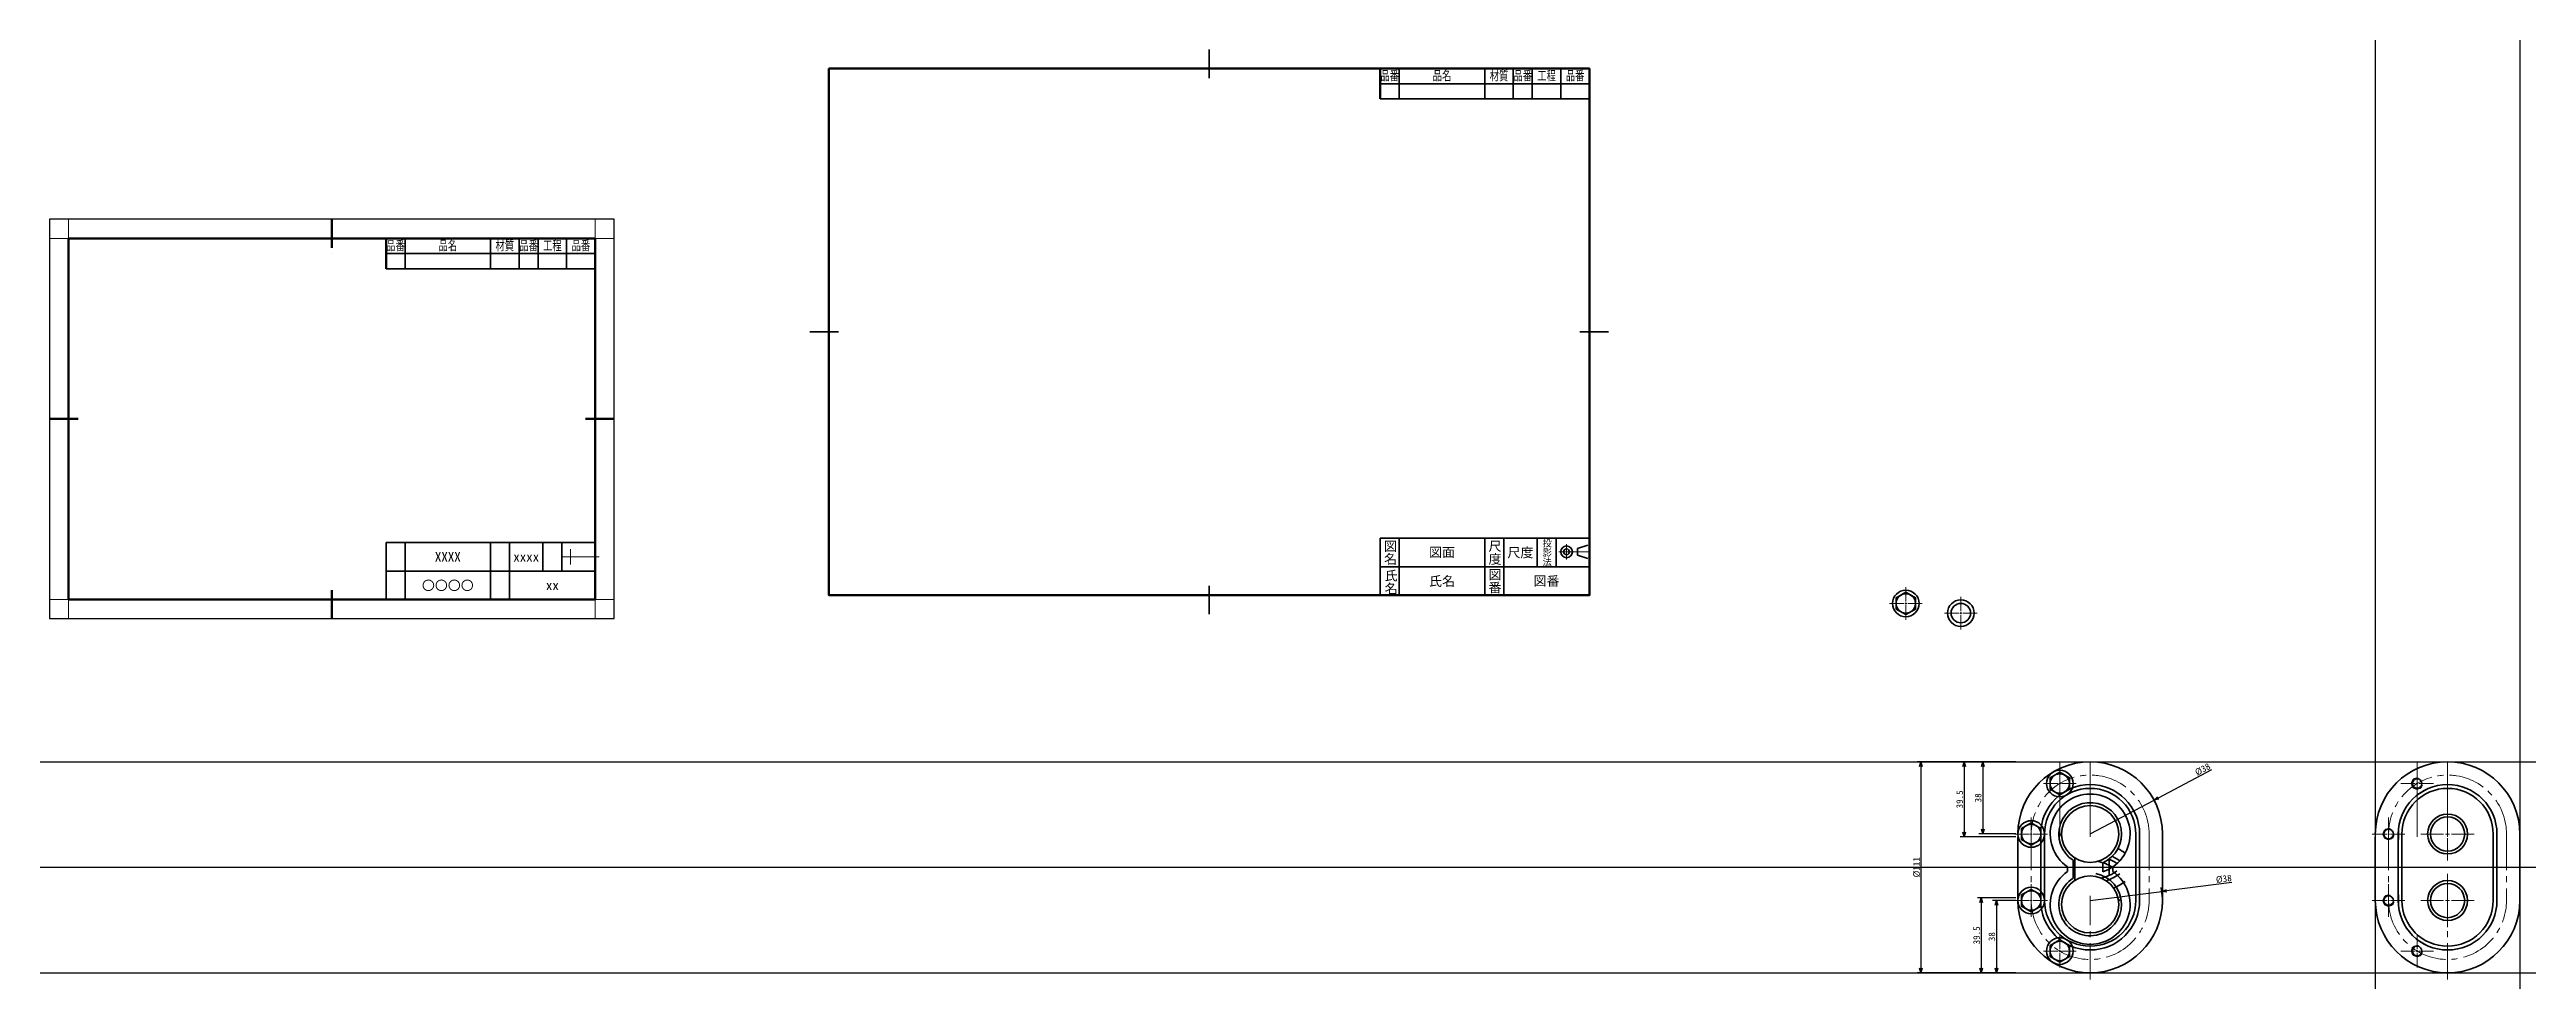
# Model space of a CAD drawing. Header units: millimetres. Extents: x 0 to 1303, y -190 to 299.
import ezdxf
from ezdxf.enums import TextEntityAlignment as Align

# ---------------------------------------------------------------- set-up
doc = ezdxf.new("R2010")
doc.units = ezdxf.units.MM
doc.linetypes.add('CENTER2', pattern=[28.575, 19.05, -3.175, 3.175, -3.175])
for name, color, linetype, lineweight in [('01_外形線', 7, 'Continuous', 35), ('02_中心線', 1, 'CENTER2', 18), ('04_寸法線', 2, 'Continuous', 18), ('07寸法線', 3, 'Continuous', 25), ('08_細線', 5, 'Continuous', 18), ('外形線', 7, 'Continuous', 35), ('細線', 5, 'Continuous', 18)]:
    doc.layers.add(name, color=color, linetype=linetype, lineweight=lineweight)
doc.layers.add('10下書線', color=254, linetype='Continuous', lineweight=25, plot=False)
doc.layers.get('10下書線').off()
doc.styles.add('横文字', font='MS Gothic.ttf', dxfattribs={"height": 3.5})
doc.styles.add('縦文字', font='@MS Gothic.ttf', dxfattribs={"height": 3.5})
doc.styles.add('表題欄', font='MS Gothic.ttf', dxfattribs={"width": 0.7, "height": 5})
doc.dimstyles.new('機械', dxfattribs={"dimtxt": 3.5, "dimasz": 2.5, "dimexe": 2, "dimexo": 1, "dimtad": 3, "dimdsep": 46, "dimtxsty": '横文字', "dimblk": 'OPEN30', "dimcen": 0, "dimazin": 2, "dimtfac": 1, "dimtmove": 0, "dimatfit": 3, "dimldrblk": 'OPEN30', "dimfxl": 1, "dimarcsym": 0})
doc.dimstyles.new('機械φ付', dxfattribs={"dimtxt": 3.5, "dimasz": 2.5, "dimexe": 2, "dimexo": 1, "dimtad": 3, "dimdsep": 46, "dimtxsty": '横文字', "dimblk": 'OPEN30', "dimcen": 0, "dimazin": 2, "dimtfac": 1, "dimtmove": 0, "dimatfit": 3, "dimldrblk": 'OPEN30', "dimfxl": 1, "dimarcsym": 0})

# ---------------------------------------------------------------- blocks, each defined once
blk = doc.blocks.new('_Open30')
at = {"color": 0, "linetype": 'ByBlock', "lineweight": -2}
for p, q in [((-1, 0.27), (0, 0)), ((0, 0), (-1, -0.27)), ((0, 0), (-1, 0))]:
    blk.add_line(p, q, dxfattribs=at)
blk = doc.blocks.new('*D7')
at = {"color": 0, "lineweight": -2, "transparency": 16777216}
for p, q in [((287, 201), (287, 236)), ((297, 106), (297, 236)), ((294.5, 234), (289.5, 234))]:
    blk.add_line(p, q, dxfattribs=at)
at = {"layer": 'Defpoints', "color": 0, "transparency": 16777216}
for p in [(287, 234), (287, 200), (297, 105)]:
    blk.add_point(p, dxfattribs=at)
at = {"color": 0, "lineweight": -2, "transparency": 16777216, "xscale": 2.5, "yscale": 2.5, "zscale": 2.5, "rotation": 180}
blk.add_blockref('_Open30', (287, 234), dxfattribs=at)
at = {"color": 0, "lineweight": -2, "transparency": 16777216, "xscale": 2.5, "yscale": 2.5, "zscale": 2.5}
blk.add_blockref('_Open30', (297, 234), dxfattribs=at)
at = {"color": 0, "transparency": 16777216, "insert": (292, 236.4), "char_height": 3.5, "attachment_point": 5, "style": '横文字'}
blk.add_mtext('%%c10', dxfattribs=at)
blk = doc.blocks.new('*U15')
at = {"layer": '02_中心線', "color": 0, "linetype": 'CENTER2', "transparency": 16777216}
blk.add_line((-41.5, 0), (41.5, 0), dxfattribs=at)
blk = doc.blocks.new('*U16')
at = {"layer": '02_中心線', "color": 0, "linetype": 'CENTER2', "transparency": 16777216}
blk.add_line((0, -21.9925), (0, 21.9925), dxfattribs=at)
blk = doc.blocks.new('*D18')
at = {"layer": '04_寸法線', "color": 0, "lineweight": -2, "transparency": 16777216}
for p, q in [((1034.4, -75.3), (982.4, -75.3)), ((984.4, -77.8), (984.4, -183.8)), ((1034.4, -186.3), (982.4, -186.3))]:
    blk.add_line(p, q, dxfattribs=at)
at = {"layer": 'Defpoints', "color": 0, "transparency": 16777216}
for p in [(1035.4, -75.3), (984.4, -186.3), (1035.4, -186.3)]:
    blk.add_point(p, dxfattribs=at)
at = {"layer": '04_寸法線', "color": 0, "lineweight": -2, "transparency": 16777216, "xscale": 2.5, "yscale": 2.5, "zscale": 2.5}
for p, rotation in [((984.4, -75.3), 90), ((984.4, -186.3), 270)]:
    blk.add_blockref('_Open30', p, dxfattribs=dict(at, rotation=rotation))
at = {"layer": '04_寸法線', "color": 0, "transparency": 16777216, "insert": (982.1, -130.8), "char_height": 3.5, "attachment_point": 5, "rotation": 90, "style": '横文字'}
blk.add_mtext('%%c111', dxfattribs=at)
blk = doc.blocks.new('*D19')
at = {"layer": '04_寸法線', "color": 0, "lineweight": -2, "transparency": 16777216}
for p, q in [((1137.2, -79.6), (1109.2, -94.4)), ((1073.4, -113.3), (1107, -95.5))]:
    blk.add_line(p, q, dxfattribs=at)
at = {"layer": 'Defpoints', "color": 0, "transparency": 16777216}
for p in [(1107, -95.5), (1073.4, -113.3)]:
    blk.add_point(p, dxfattribs=at)
at = {"layer": '04_寸法線', "color": 0, "lineweight": -2, "transparency": 16777216, "xscale": 2.5, "yscale": 2.5, "zscale": 2.5, "rotation": 207.8695708922693}
blk.add_blockref('_Open30', (1107, -95.5), dxfattribs=at)
at = {"layer": '04_寸法線', "color": 0, "transparency": 16777216, "insert": (1132.6, -79.3), "char_height": 3.5, "attachment_point": 5, "rotation": 27.8696, "style": '横文字'}
blk.add_mtext('%%c38', dxfattribs=at)
blk = doc.blocks.new('*D20')
at = {"layer": '04_寸法線', "color": 0, "lineweight": -2, "transparency": 16777216}
for p, q in [((1147.9, -138.8), (1113.6, -143.2)), ((1073.4, -148.3), (1111.1, -143.5))]:
    blk.add_line(p, q, dxfattribs=at)
blk.add_arc((1073.4, -148.3), 38, 1.5078, 10.2876, dxfattribs=at)
at = {"layer": 'Defpoints', "color": 0, "transparency": 16777216}
for p in [(1073.4, -148.3), (1111.1, -143.5)]:
    blk.add_point(p, dxfattribs=at)
at = {"layer": '04_寸法線', "color": 0, "lineweight": -2, "transparency": 16777216, "xscale": 2.5, "yscale": 2.5, "zscale": 2.5, "rotation": 187.2720415671984}
blk.add_blockref('_Open30', (1111.1, -143.5), dxfattribs=at)
at = {"layer": '04_寸法線', "color": 0, "transparency": 16777216, "insert": (1143.7, -136.9), "char_height": 3.5, "attachment_point": 5, "rotation": 7.272, "style": '横文字'}
blk.add_mtext('%%c38', dxfattribs=at)
blk = doc.blocks.new('*D23')
at = {"layer": '04_寸法線', "color": 0, "lineweight": -2, "transparency": 16777216}
for p, q in [((1034.4, -75.3), (1005.1, -75.3)), ((1007.1, -77.8), (1007.1, -112.3)), ((1034.4, -114.8), (1005.1, -114.8))]:
    blk.add_line(p, q, dxfattribs=at)
at = {"layer": 'Defpoints', "color": 0, "transparency": 16777216}
for p in [(1035.4, -75.3), (1007.1, -114.8), (1035.4, -114.8)]:
    blk.add_point(p, dxfattribs=at)
at = {"layer": '04_寸法線', "color": 0, "lineweight": -2, "transparency": 16777216, "xscale": 2.5, "yscale": 2.5, "zscale": 2.5}
for p, rotation in [((1007.1, -75.3), 90), ((1007.1, -114.8), 270)]:
    blk.add_blockref('_Open30', p, dxfattribs=dict(at, rotation=rotation))
at = {"layer": '04_寸法線', "color": 0, "transparency": 16777216, "insert": (1004.8, -95.1), "char_height": 3.5, "attachment_point": 5, "rotation": 90, "style": '横文字'}
blk.add_mtext('39.5', dxfattribs=at)
blk = doc.blocks.new('*D24')
at = {"layer": '04_寸法線', "color": 0, "lineweight": -2, "transparency": 16777216}
for p, q in [((1034.4, -146.8), (1014.1, -146.8)), ((1016.1, -149.3), (1016.1, -183.8)), ((1034.4, -186.3), (1014.1, -186.3))]:
    blk.add_line(p, q, dxfattribs=at)
at = {"layer": 'Defpoints', "color": 0, "transparency": 16777216}
for p in [(1035.4, -146.8), (1016.1, -186.3), (1035.4, -186.3)]:
    blk.add_point(p, dxfattribs=at)
at = {"layer": '04_寸法線', "color": 0, "lineweight": -2, "transparency": 16777216, "xscale": 2.5, "yscale": 2.5, "zscale": 2.5}
for p, rotation in [((1016.1, -146.8), 90), ((1016.1, -186.3), 270)]:
    blk.add_blockref('_Open30', p, dxfattribs=dict(at, rotation=rotation))
at = {"layer": '04_寸法線', "color": 0, "transparency": 16777216, "insert": (1013.7, -166.6), "char_height": 3.5, "attachment_point": 5, "rotation": 90, "style": '横文字'}
blk.add_mtext('39.5', dxfattribs=at)
blk = doc.blocks.new('*U29')
at = {"layer": '02_中心線', "color": 0, "linetype": 'CENTER2', "transparency": 16777216}
for p, q in [((-8.6, 0), (-1, 0)), ((0, 1), (0, 8.6)), ((1, 0), (8.6, 0)), ((0, -8.6), (0, -1))]:
    blk.add_line(p, q, dxfattribs=at)
at = {"layer": '02_中心線', "color": 0, "linetype": 'Continuous', "transparency": 16777216}
for p, q in [((-0.5, 0), (0.5, 0)), ((0, -0.5), (0, 0.5))]:
    blk.add_line(p, q, dxfattribs=at)
blk = doc.blocks.new('*U32')
at = {"layer": '02_中心線', "color": 0, "linetype": 'CENTER2', "transparency": 16777216}
for p, q in [((-8.6, 0), (-1, 0)), ((0, 1), (0, 8.6)), ((1, 0), (8.6, 0)), ((0, -8.6), (0, -1))]:
    blk.add_line(p, q, dxfattribs=at)
at = {"layer": '02_中心線', "color": 0, "linetype": 'Continuous', "transparency": 16777216}
for p, q in [((-0.5, 0), (0.5, 0)), ((0, -0.5), (0, 0.5))]:
    blk.add_line(p, q, dxfattribs=at)
blk = doc.blocks.new('*U34')
at = {"layer": '02_中心線', "color": 0, "linetype": 'CENTER2', "transparency": 16777216}
for p, q in [((-8.6, 0), (-1, 0)), ((0, 1), (0, 8.6)), ((1, 0), (8.6, 0)), ((0, -8.6), (0, -1))]:
    blk.add_line(p, q, dxfattribs=at)
at = {"layer": '02_中心線', "color": 0, "linetype": 'Continuous', "transparency": 16777216}
for p, q in [((-0.5, 0), (0.5, 0)), ((0, -0.5), (0, 0.5))]:
    blk.add_line(p, q, dxfattribs=at)
blk = doc.blocks.new('*D35')
at = {"layer": '04_寸法線', "color": 0, "lineweight": -2, "transparency": 16777216}
for p, q in [((1034.4, -75.3), (1014.9, -75.3)), ((1016.9, -77.8), (1016.9, -110.8)), ((1034.4, -113.3), (1014.9, -113.3))]:
    blk.add_line(p, q, dxfattribs=at)
at = {"layer": 'Defpoints', "color": 0, "transparency": 16777216}
for p in [(1035.4, -75.3), (1016.9, -113.3), (1035.4, -113.3)]:
    blk.add_point(p, dxfattribs=at)
at = {"layer": '04_寸法線', "color": 0, "lineweight": -2, "transparency": 16777216, "xscale": 2.5, "yscale": 2.5, "zscale": 2.5}
for p, rotation in [((1016.9, -75.3), 90), ((1016.9, -113.3), 270)]:
    blk.add_blockref('_Open30', p, dxfattribs=dict(at, rotation=rotation))
at = {"layer": '04_寸法線', "color": 0, "transparency": 16777216, "insert": (1014.5, -94.3), "char_height": 3.5, "attachment_point": 5, "rotation": 90, "style": '横文字'}
blk.add_mtext('38', dxfattribs=at)
blk = doc.blocks.new('*D36')
at = {"layer": '04_寸法線', "color": 0, "lineweight": -2, "transparency": 16777216}
for p, q in [((1034.4, -148.3), (1022.1, -148.3)), ((1024.1, -150.8), (1024.1, -183.8)), ((1034.4, -186.3), (1022.1, -186.3))]:
    blk.add_line(p, q, dxfattribs=at)
at = {"layer": 'Defpoints', "color": 0, "transparency": 16777216}
for p in [(1035.4, -148.3), (1024.1, -186.3), (1035.4, -186.3)]:
    blk.add_point(p, dxfattribs=at)
at = {"layer": '04_寸法線', "color": 0, "lineweight": -2, "transparency": 16777216, "xscale": 2.5, "yscale": 2.5, "zscale": 2.5}
for p, rotation in [((1024.1, -148.3), 90), ((1024.1, -186.3), 270)]:
    blk.add_blockref('_Open30', p, dxfattribs=dict(at, rotation=rotation))
at = {"layer": '04_寸法線', "color": 0, "transparency": 16777216, "insert": (1021.7, -167.3), "char_height": 3.5, "attachment_point": 5, "rotation": 90, "style": '横文字'}
blk.add_mtext('38', dxfattribs=at)
blk = doc.blocks.new('*U38')
at = {"layer": '02_中心線', "color": 0, "linetype": 'CENTER2', "transparency": 16777216}
for p, q in [((-8.6, 0), (-1, 0)), ((0, 1), (0, 8.6)), ((1, 0), (8.6, 0)), ((0, -8.6), (0, -1))]:
    blk.add_line(p, q, dxfattribs=at)
at = {"layer": '02_中心線', "color": 0, "linetype": 'Continuous', "transparency": 16777216}
for p, q in [((-0.5, 0), (0.5, 0)), ((0, -0.5), (0, 0.5))]:
    blk.add_line(p, q, dxfattribs=at)
blk = doc.blocks.new('*U40')
at = {"layer": '02_中心線', "color": 0, "linetype": 'CENTER2', "transparency": 16777216}
for p, q in [((-8.6, 0), (-1, 0)), ((0, 1), (0, 8.6)), ((1, 0), (8.6, 0)), ((0, -8.6), (0, -1))]:
    blk.add_line(p, q, dxfattribs=at)
at = {"layer": '02_中心線', "color": 0, "linetype": 'Continuous', "transparency": 16777216}
for p, q in [((-0.5, 0), (0.5, 0)), ((0, -0.5), (0, 0.5))]:
    blk.add_line(p, q, dxfattribs=at)
blk = doc.blocks.new('*U42')
at = {"layer": '02_中心線', "color": 0, "linetype": 'CENTER2', "transparency": 16777216}
for p, q in [((-8.6, 0), (-1, 0)), ((0, 1), (0, 8.6)), ((1, 0), (8.6, 0)), ((0, -8.6), (0, -1))]:
    blk.add_line(p, q, dxfattribs=at)
at = {"layer": '02_中心線', "color": 0, "linetype": 'Continuous', "transparency": 16777216}
for p, q in [((-0.5, 0), (0.5, 0)), ((0, -0.5), (0, 0.5))]:
    blk.add_line(p, q, dxfattribs=at)
blk = doc.blocks.new('*U44')
at = {"layer": '02_中心線', "color": 0, "linetype": 'CENTER2', "transparency": 16777216}
for p, q in [((-8.6, 0), (-1, 0)), ((0, 1), (0, 8.6)), ((1, 0), (8.6, 0)), ((0, -8.6), (0, -1))]:
    blk.add_line(p, q, dxfattribs=at)
at = {"layer": '02_中心線', "color": 0, "linetype": 'Continuous', "transparency": 16777216}
for p, q in [((-0.5, 0), (0.5, 0)), ((0, -0.5), (0, 0.5))]:
    blk.add_line(p, q, dxfattribs=at)
blk = doc.blocks.new('*U47')
at = {"layer": '02_中心線', "color": 0, "linetype": 'CENTER2', "transparency": 16777216}
blk.add_line((-41.5, 0), (41.5, 0), dxfattribs=at)
blk = doc.blocks.new('*U48')
at = {"layer": '02_中心線', "color": 0, "linetype": 'CENTER2', "transparency": 16777216}
blk.add_line((0, -21.9925), (0, 21.9925), dxfattribs=at)
blk = doc.blocks.new('*U46')
at = {"layer": '02_中心線', "color": 0, "linetype": 'CENTER2', "transparency": 16777216}
for p, q in [((-8.6, 0), (-1, 0)), ((0, 1), (0, 8.6)), ((1, 0), (8.6, 0)), ((0, -8.6), (0, -1))]:
    blk.add_line(p, q, dxfattribs=at)
at = {"layer": '02_中心線', "color": 0, "linetype": 'Continuous', "transparency": 16777216}
for p, q in [((-0.5, 0), (0.5, 0)), ((0, -0.5), (0, 0.5))]:
    blk.add_line(p, q, dxfattribs=at)
blk = doc.blocks.new('*U50')
at = {"layer": '02_中心線', "color": 0, "linetype": 'CENTER2', "transparency": 16777216}
for p, q in [((-8.6, 0), (-1, 0)), ((0, 1), (0, 8.6)), ((1, 0), (8.6, 0)), ((0, -8.6), (0, -1))]:
    blk.add_line(p, q, dxfattribs=at)
at = {"layer": '02_中心線', "color": 0, "linetype": 'Continuous', "transparency": 16777216}
for p, q in [((-0.5, 0), (0.5, 0)), ((0, -0.5), (0, 0.5))]:
    blk.add_line(p, q, dxfattribs=at)
blk = doc.blocks.new('*U51')
at = {"layer": '02_中心線', "color": 0, "linetype": 'CENTER2', "transparency": 16777216}
for p, q in [((-8.6, 0), (-1, 0)), ((0, 1), (0, 8.6)), ((1, 0), (8.6, 0)), ((0, -8.6), (0, -1))]:
    blk.add_line(p, q, dxfattribs=at)
at = {"layer": '02_中心線', "color": 0, "linetype": 'Continuous', "transparency": 16777216}
for p, q in [((-0.5, 0), (0.5, 0)), ((0, -0.5), (0, 0.5))]:
    blk.add_line(p, q, dxfattribs=at)
blk = doc.blocks.new('*U52')
at = {"layer": '02_中心線', "color": 0, "linetype": 'CENTER2', "transparency": 16777216}
for p, q in [((-8.6, 0), (-1, 0)), ((0, 1), (0, 8.6)), ((1, 0), (8.6, 0)), ((0, -8.6), (0, -1))]:
    blk.add_line(p, q, dxfattribs=at)
at = {"layer": '02_中心線', "color": 0, "linetype": 'Continuous', "transparency": 16777216}
for p, q in [((-0.5, 0), (0.5, 0)), ((0, -0.5), (0, 0.5))]:
    blk.add_line(p, q, dxfattribs=at)
blk = doc.blocks.new('*U49')
at = {"layer": '02_中心線', "color": 0, "linetype": 'CENTER2', "transparency": 16777216}
for p, q in [((-8.6, 0), (-1, 0)), ((0, 1), (0, 8.6)), ((1, 0), (8.6, 0)), ((0, -8.6), (0, -1))]:
    blk.add_line(p, q, dxfattribs=at)
at = {"layer": '02_中心線', "color": 0, "linetype": 'Continuous', "transparency": 16777216}
for p, q in [((-0.5, 0), (0.5, 0)), ((0, -0.5), (0, 0.5))]:
    blk.add_line(p, q, dxfattribs=at)
blk = doc.blocks.new('*U57')
at = {"layer": '02_中心線', "color": 0, "linetype": 'CENTER2', "transparency": 16777216}
for p, q in [((0, 2.1), (0, 14)), ((-14, 0), (-2.1, 0)), ((2.1, 0), (14, 0)), ((0, -14), (0, -2.1))]:
    blk.add_line(p, q, dxfattribs=at)
at = {"layer": '02_中心線', "color": 0, "linetype": 'Continuous', "transparency": 16777216}
for p, q in [((-1.05, 0), (1.05, 0)), ((0, -1.05), (0, 1.05))]:
    blk.add_line(p, q, dxfattribs=at)
blk = doc.blocks.new('*U58')
at = {"layer": '02_中心線', "color": 0, "linetype": 'CENTER2', "transparency": 16777216}
for p, q in [((0, 2.1), (0, 14)), ((-14, 0), (-2.1, 0)), ((2.1, 0), (14, 0)), ((0, -14), (0, -2.1))]:
    blk.add_line(p, q, dxfattribs=at)
at = {"layer": '02_中心線', "color": 0, "linetype": 'Continuous', "transparency": 16777216}
for p, q in [((-1.05, 0), (1.05, 0)), ((0, -1.05), (0, 1.05))]:
    blk.add_line(p, q, dxfattribs=at)
blk = doc.blocks.new('A4図枠')
at = {"layer": '01_外形線', "lineweight": 35}
for p, q in [((10, 200), (287, 200)), ((187, 200), (187, 184)), ((232, 200), (232, 184)), ((247, 200), (247, 184)), ((257, 200), (257, 184)), ((272, 200), (272, 184))]:
    blk.add_line(p, q, dxfattribs=at)
at = {"layer": '01_外形線', "lineweight": 50}
blk.add_line((177, 200), (177, 184), dxfattribs=at)
at = {"layer": '01_外形線'}
blk.add_line((287, 200), (287, 192), dxfattribs=at)
at = {"layer": '02_中心線'}
for p, q in [((289.139, 32.5), (270.043, 32.5)), ((274.042, 36.532), (274.042, 28.532))]:
    blk.add_line(p, q, dxfattribs=at)
at = {"layer": '08_細線'}
for p, q in [((10, 210), (10, 0)), ((287, 0), (287, 210)), ((297, 200), (0, 200)), ((0, 10), (297, 10))]:
    blk.add_line(p, q, dxfattribs=at)
at = {"layer": 'Defpoints'}
for p, q in [((297, 210), (0, 210)), ((0, 210), (0, 0)), ((297, 0), (297, 210)), ((10, 200), (287, 200)), ((148.5, 192), (148.5, 192)), ((0, 0), (297, 0))]:
    blk.add_line(p, q, dxfattribs=at)
at = {"layer": 'Defpoints', "lineweight": 50}
for p, q in [((148.5, 210), (148.5, 195)), ((10, 10), (10, 200)), ((10, 200), (287, 200)), ((287, 200), (287, 10)), ((0, 105), (15, 105)), ((282, 105), (297, 105)), ((148.5, 15), (148.5, 0)), ((287, 10), (10, 10))]:
    blk.add_line(p, q, dxfattribs=at)
at = {"layer": 'Defpoints', "lineweight": 35}
for p, q in [((177, 192), (287, 192)), ((177, 184), (287, 184)), ((177, 40), (177, 10)), ((287, 40), (177, 40)), ((187, 40), (187, 10)), ((232, 40), (232, 10)), ((242, 40), (242, 10)), ((259.5, 40), (259.5, 25)), ((269.5, 40), (269.5, 25)), ((287, 25), (177, 25))]:
    blk.add_line(p, q, dxfattribs=at)
at = {"width": 25.15014, "attachment_point": 5, "rotation": 270, "style": '縦文字'}
for s, insert, char_height in [('投影法', (264.5, 32.5), 3.5), ('図名', (182, 32.5), 5), ('尺度', (237, 32.5), 5), ('氏名', (182.358, 16.977), 5), ('図番', (237, 17.5), 5)]:
    blk.add_mtext(s, dxfattribs=dict(at, insert=insert, char_height=char_height))
at = {"layer": 'Defpoints', "char_height": 5, "width": 27.5, "attachment_point": 5, "style": '表題欄'}
for s, insert in [('品番', (182, 196)), ('品名', (209.5, 196)), ('材質', (239.5, 196)), ('品番', (252, 196)), ('工程', (264.5, 196)), ('品番', (279.5, 196))]:
    blk.add_mtext(s, dxfattribs=dict(at, insert=insert))
at = {"layer": 'Defpoints'}
for tag, style, p in [('図面', '横文字', (209.5, 32.5)), ('尺度', '表題欄', (250.75, 32.5)), ('氏名', '表題欄', (209.5, 17.5)), ('図番', '表題欄', (264.5, 17.5))]:
    blk.add_attdef(tag, text='', height=5, dxfattribs=dict(at, style=style)).set_placement(p, align=Align.MIDDLE)
dim = blk.add_linear_dim(base=(287, 233.998), p1=(297, 105), p2=(287, 200), dimstyle='機械φ付', override={"dimpost": '%%c<>'})
dim.commit()
dim.dimension.update_dxf_attribs({"geometry": '*D7', "text_midpoint": (292, 236.373)})

msp = doc.modelspace()

# ---------------------------------------------------------------- linework, layer by layer
at = {"layer": '01_外形線'}
for p, q in [((609.973, 299.302), (609.973, 284.302)), ((399.973, 150.802), (414.973, 150.802)), ((819.973, 150.802), (804.973, 150.802)), ((803.803, 36.902), (809.2, 38.557)), ((803.803, 36.902), (803.803, 33.301)), ((803.803, 33.301), (809.2, 31.633)), ((609.973, 2.302), (609.973, 17.302)), ((976.431, 13.875), (971.323, 10.926)), ((981.54, 10.926), (976.431, 13.875)), ((971.323, 10.926), (971.323, 5.027)), ((971.323, 5.027), (976.431, 2.078)), ((976.431, 2.078), (981.54, 5.027)), ((981.54, 5.027), (981.54, 10.926)), ((1057.42, -80.86), (1052.311, -83.81)), ((1052.311, -83.81), (1052.311, -89.708)), ((1052.311, -89.708), (1057.42, -92.658)), ((1062.528, -83.81), (1057.42, -80.86)), ((1057.42, -92.658), (1062.528, -89.708)), ((1062.528, -89.708), (1062.528, -83.81)), ((1245.42, -92.658), (1250.528, -89.708)), ((1035.42, -148.311), (1035.42, -114.811)), ((1042.42, -107.412), (1037.311, -110.362)), ((1042.42, -107.412), (1037.311, -110.362)), ((1037.311, -110.362), (1037.311, -116.26)), ((1037.311, -110.362), (1037.311, -116.26)), ((1037.311, -116.26), (1042.42, -119.21)), ((1037.311, -116.26), (1042.42, -119.21)), ((1047.528, -110.362), (1042.42, -107.412)), ((1047.528, -110.362), (1042.42, -107.412)), ((1042.42, -119.21), (1047.528, -116.26)), ((1042.42, -119.21), (1047.528, -116.26)), ((1047.42, -113.311), (1047.42, -148.311)), ((1047.528, -116.26), (1047.528, -110.362)), ((1047.528, -116.26), (1047.528, -110.362)), ((1049.42, -113.311), (1049.42, -148.311)), ((1097.42, -113.311), (1097.42, -148.311)), ((1099.42, -113.311), (1099.42, -148.311)), ((1111.42, -150.341), (1111.42, -113.311)), ((1223.42, -148.311), (1223.42, -114.811)), ((1235.42, -113.311), (1235.42, -148.311)), ((1235.528, -116.26), (1235.528, -110.362)), ((1235.528, -116.26), (1235.528, -110.362)), ((1237.42, -113.311), (1237.42, -148.311)), ((1285.42, -113.311), (1285.42, -148.311)), ((1287.42, -113.311), (1287.42, -148.311)), ((1299.42, -150.341), (1299.42, -113.311)), ((1064.42, -127.14), (1064.42, -136.512)), ((1065.389, -137.672), (1065.389, -125.98)), ((1080.095, -128.4), (1080.095, -133.222)), ((1083.372, -126.472), (1083.372, -135.15)), ((1042.42, -142.412), (1037.311, -145.362)), ((1047.528, -145.362), (1042.42, -142.412)), ((1061.42, -130.545), (1061.42, -133.107)), ((1085.42, -130.545), (1085.42, -133.107)), ((1037.311, -145.362), (1037.311, -151.26)), ((1037.311, -151.26), (1042.42, -154.21)), ((1042.42, -154.21), (1047.528, -151.26)), ((1047.528, -151.26), (1047.528, -145.362)), ((1235.528, -151.26), (1235.528, -145.362)), ((1057.42, -168.964), (1052.311, -171.913)), ((1062.528, -171.913), (1057.42, -168.964)), ((1250.528, -171.913), (1245.42, -168.964)), ((1052.311, -171.913), (1052.311, -177.812)), ((1052.311, -177.812), (1057.42, -180.762)), ((1057.42, -180.762), (1062.528, -177.812)), ((1062.528, -177.812), (1062.528, -171.913)), ((1065.92, -185.563), (1065.92, -186.311)), ((1080.92, -185.563), (1080.92, -186.311)), ((1253.92, -185.563), (1253.92, -186.311)), ((1268.92, -185.563), (1268.92, -186.311))]:
    msp.add_line(p, q, dxfattribs=at)
at = {"layer": '01_外形線', "lineweight": 50}
msp.add_line((699.973, 289.302), (699.973, 273.302), dxfattribs=at)
at = {"layer": '01_外形線', "lineweight": 35}
for p, q in [((709.973, 289.302), (709.973, 273.302)), ((754.973, 289.302), (754.973, 273.302)), ((769.973, 289.302), (769.973, 273.302)), ((779.973, 289.302), (779.973, 273.302)), ((794.973, 289.302), (794.973, 273.302))]:
    msp.add_line(p, q, dxfattribs=at)
at = {"layer": '01_外形線', "lineweight": 50}
msp.add_lwpolyline([(409.973, 289.302), (809.973, 289.302), (809.973, 12.302), (409.973, 12.302)], close=True, dxfattribs=at)
at = {"layer": '01_外形線'}
for centre, radius in [((797.994, 35.101), 3.084), ((797.994, 35.101), 1.542), ((976.431, 7.976), 7), ((976.431, 7.976), 5.108), ((1005.379, 2.882), 7), ((1005.379, 2.882), 5.108), ((1057.42, -86.759), 7), ((1057.42, -86.759), 5.108), ((1073.42, -113.311), 15), ((1261.42, -113.311), 10.5), ((1042.42, -113.311), 7), ((1042.42, -113.311), 7), ((1042.42, -113.311), 5.108), ((1042.42, -113.311), 5.108), ((1261.42, -113.311), 9), ((1042.42, -148.311), 7), ((1042.42, -148.311), 5.108), ((1073.42, -150.341), 15), ((1261.42, -148.311), 10.5), ((1261.42, -148.311), 9), ((1057.42, -174.863), 7), ((1057.42, -174.863), 5.108)]:
    msp.add_circle(centre, radius, dxfattribs=at)
for centre, radius, start, end in [((1073.42, -113.311), 38, 0, 180), ((1261.42, -113.311), 38, 0, 180), ((1073.42, -113.311), 26, 0, 180), ((1073.42, -113.311), 24, 0, 180), ((1261.42, -113.311), 26, 0, 180), ((1261.42, -113.311), 24, 0, 180), ((1073.42, -113.311), 21, 304.849905, 235.150095), ((1073.42, -113.311), 16.5, 293.864874, 236.944269), ((1073.42, -148.311), 38, 112.766227, 115.078136), ((1073.42, -148.311), 38, 66.750839, 67.080458), ((1073.42, -148.311), 21, 56.44269, 78.600271), ((1073.42, -148.311), 24, 54.049432, 65.501239), ((1073.42, -148.311), 26, 53.340493, 63.497845), ((1073.42, -148.311), 31, 53.528002, 61.873928), ((1073.42, -150.341), 21, 124.849905, 55.150095), ((1073.42, -150.341), 16.5, 123.055731, 79.745524), ((1073.42, -113.311), 24, 284.319097, 305.950568), ((1073.42, -113.311), 21, 288.535071, 303.55731), ((1073.42, -113.311), 26, 288.856154, 306.659507), ((1073.42, -113.311), 31, 293.388387, 306.471998), ((1073.42, -148.311), 38, 180, 0), ((1073.42, -148.311), 26, 180, 0), ((1073.42, -148.311), 24, 180, 0), ((1073.42, -113.311), 38, 246.982421, 247.080458), ((1073.42, -113.311), 38, 292.766227, 295.078136), ((1261.42, -148.311), 38, 180, 0), ((1261.42, -148.311), 26, 180, 0), ((1261.42, -148.311), 24, 180, 0)]:
    msp.add_arc(centre, radius, start, end, dxfattribs=at)
at = {"layer": '02_中心線'}
for p, q in [((797.994, 39.131), (797.994, 31.122)), ((809.634, 35.101), (793.989, 35.101)), ((1042.42, -113.311), (1042.42, -148.311)), ((1104.42, -113.311), (1104.42, -148.311)), ((1230.42, -113.311), (1230.42, -148.311)), ((1292.42, -113.311), (1292.42, -148.311))]:
    msp.add_line(p, q, dxfattribs=at)
for centre, start, end in [((1073.42, -113.311), 0, 180), ((1261.42, -113.311), 0, 180), ((1073.42, -148.311), 180, 0), ((1261.42, -148.311), 180, 0)]:
    msp.add_arc(centre, 31, start, end, dxfattribs=at)
at = {"layer": '04_寸法線'}
for p, q in [((1057.42, -114.811), (1057.42, -75.311)), ((1073.42, -114.811), (1073.42, -75.311)), ((1223.42, -114.811), (1223.42, -75.311)), ((1245.42, -114.811), (1245.42, -75.311)), ((1261.42, -114.811), (1261.42, -75.311))]:
    msp.add_line(p, q, dxfattribs=at)
for points in [[(981.54, 10.926), (976.431, 13.875), (971.323, 10.926), (971.323, 5.027), (976.431, 2.078), (981.54, 5.027)], [(1062.528, -83.81), (1057.42, -80.86), (1052.311, -83.81), (1052.311, -89.708), (1057.42, -92.658), (1062.528, -89.708)], [(1047.528, -110.362), (1042.42, -107.412), (1037.311, -110.362), (1037.311, -116.26), (1042.42, -119.21), (1047.528, -116.26)], [(1047.528, -110.362), (1042.42, -107.412), (1037.311, -110.362), (1037.311, -116.26), (1042.42, -119.21), (1047.528, -116.26)], [(1047.528, -145.362), (1042.42, -142.412), (1037.311, -145.362), (1037.311, -151.26), (1042.42, -154.21), (1047.528, -151.26)], [(1062.528, -171.913), (1057.42, -168.964), (1052.311, -171.913), (1052.311, -177.812), (1057.42, -180.762), (1062.528, -177.812)]]:
    msp.add_lwpolyline(points, close=True, dxfattribs=at)
at = {"layer": '07寸法線'}
for p, q in [((1223.42, -75.311), (1299.42, -75.311)), ((1223.42, -186.311), (1299.42, -186.311))]:
    msp.add_line(p, q, dxfattribs=at)
for p, direction in [((1223.42, -75.311), (0, -1)), ((1299.42, -75.311), (0, -1)), ((1073.42, -75.311), (1, 0)), ((1073.42, -130.811), (1, 0)), ((1073.42, -186.311), (1, 0))]:
    msp.add_xline(p, direction, dxfattribs=at)
at = {"layer": 'Defpoints', "lineweight": 35}
for p, q in [((699.973, 281.302), (809.973, 281.302)), ((699.973, 273.302), (809.973, 273.302)), ((699.973, 42.302), (699.973, 12.302)), ((809.973, 42.302), (699.973, 42.302)), ((709.973, 42.302), (709.973, 12.302)), ((754.973, 42.302), (754.973, 12.302)), ((764.973, 42.302), (764.973, 12.302)), ((782.473, 42.302), (782.473, 27.302)), ((792.473, 42.302), (792.473, 27.302)), ((809.973, 27.302), (699.973, 27.302))]:
    msp.add_line(p, q, dxfattribs=at)
at = {"layer": '外形線'}
for centre in [(1245.42, -86.759), (1230.42, -113.311), (1230.42, -148.311), (1230.42, -148.311), (1245.42, -174.863)]:
    msp.add_circle(centre, 2.5, dxfattribs=at)
at = {"layer": '細線'}
for centre in [(1245.42, -86.759), (1230.42, -113.311), (1230.42, -148.311), (1230.42, -148.311), (1245.42, -174.863)]:
    msp.add_arc(centre, 3, 75, 345, dxfattribs=at)

# ---------------------------------------------------------------- block references
at = {"layer": '02_中心線', "linetype": 'CENTER2'}
for name, p in [('*U34', (976.431, 7.976)), ('*U29', (1005.379, 2.882)), ('*U40', (1057.42, -86.759)), ('*U51', (1245.42, -86.759)), ('*U57', (1261.42, -113.311)), ('*U32', (1042.42, -113.311)), ('*U38', (1042.42, -113.311)), ('*U46', (1230.42, -113.311)), ('*U50', (1230.42, -113.311)), ('*U15', (1073.42, -130.811)), ('*U42', (1042.42, -148.311)), ('*U47', (1261.42, -130.811)), ('*U52', (1230.42, -148.311)), ('*U58', (1261.42, -148.311)), ('*U16', (1073.42, -167.818)), ('*U48', (1261.42, -167.818)), ('*U44', (1057.42, -174.863)), ('*U49', (1245.42, -174.863))]:
    msp.add_blockref(name, p, dxfattribs=at)
at = {"layer": '10下書線'}
msp.add_blockref('A4図枠', (0, 0), dxfattribs=at).add_auto_attribs({'図番': 'xx', '氏名': '〇〇〇〇', '尺度': 'xxxx', '図面': 'XXXX'})

# ---------------------------------------------------------------- texts
at = {"width": 25.15014, "attachment_point": 5, "rotation": 270, "style": '縦文字'}
for s, insert, char_height in [('図名', (704.973, 34.802), 5), ('尺度', (759.973, 34.802), 5), ('投影法', (787.473, 34.802), 3.5), ('氏名', (705.331, 19.279), 5), ('図番', (759.973, 19.802), 5)]:
    msp.add_mtext(s, dxfattribs=dict(at, insert=insert, char_height=char_height))
at = {"layer": '01_外形線', "insert": (704.973, 285.302), "char_height": 5, "width": 27.5, "attachment_point": 5, "style": '表題欄'}
msp.add_mtext('品番', dxfattribs=at)
at = {"layer": 'Defpoints', "char_height": 5, "width": 27.5, "attachment_point": 5, "style": '表題欄'}
for s, insert in [('品名', (732.473, 285.302)), ('材質', (762.473, 285.302)), ('品番', (774.973, 285.302)), ('工程', (787.473, 285.302)), ('品番', (802.473, 285.302))]:
    msp.add_mtext(s, dxfattribs=dict(at, insert=insert))
at = {"layer": 'Defpoints'}
for tag, text, style, p in [('図面', 'XXXX', '横文字', (732.473, 34.802)), ('尺度', 'xxxx', '表題欄', (773.723, 34.802)), ('氏名', '〇〇〇〇', '表題欄', (732.473, 19.802)), ('図番', 'xx', '表題欄', (787.473, 19.802))]:
    msp.add_attdef(tag, text=text, height=5, dxfattribs=dict(at, style=style)).set_placement(p, align=Align.MIDDLE)

# ---------------------------------------------------------------- dimensions: what is measured, and where the dimension line sits
at = {"layer": '04_寸法線'}
dim = msp.add_linear_dim(base=(984.431, -186.311), p1=(1035.42, -75.311), p2=(1035.42, -186.311), angle=90, dimstyle='機械φ付', override={"dimpost": '%%c<>'}, dxfattribs=at)
dim.commit()
dim.dimension.update_dxf_attribs({"geometry": '*D18', "text_midpoint": (982.056, -130.811)})
for base, p1, p2, picture, middle in [((1007.141, -114.811), (1035.42, -75.311), (1035.449, -114.811), '*D23', (1004.766, -95.061)), ((1016.877, -113.311), (1035.42, -75.311), (1035.42, -113.311), '*D35', (1014.502, -94.311)), ((1016.114, -186.311), (1035.449, -146.811), (1035.42, -186.311), '*D24', (1013.739, -166.561)), ((1024.114, -186.311), (1035.42, -148.311), (1035.42, -186.311), '*D36', (1021.739, -167.311))]:
    dim = msp.add_linear_dim(base=base, p1=p1, p2=p2, angle=90, dimstyle='機械', dxfattribs=at)
    dim.commit()
    dim.dimension.update_dxf_attribs({"geometry": picture, "text_midpoint": middle})
for center, mpoint, picture, middle in [((1073.42, -113.311), (1107.012, -95.547), '*D19', (1133.754, -81.406)), ((1073.42, -148.311), (1111.114, -143.501), '*D20', (1144.011, -139.303))]:
    dim = msp.add_radius_dim(center=center, mpoint=mpoint, dimstyle='機械φ付', override={"dimpost": '%%c<>'}, dxfattribs=at)
    dim.commit()
    dim.dimension.update_dxf_attribs({"geometry": picture, "text_midpoint": middle, "dimtype": 164})

doc.saveas('drawing.dxf')
